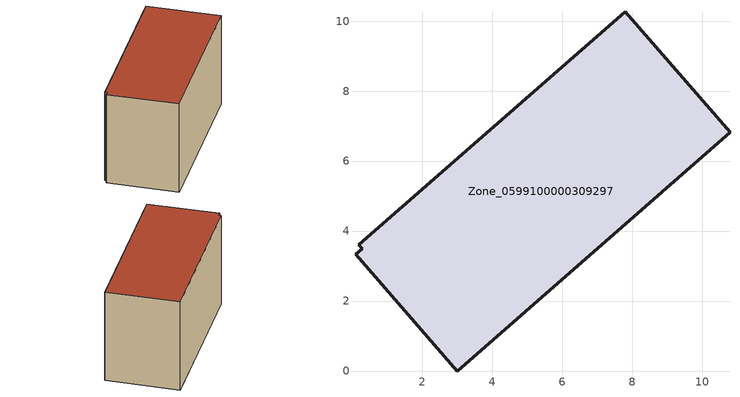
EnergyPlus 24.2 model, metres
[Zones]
Zone_0599100000309297
 floor ground (C_G): 0.1,3.33 0.29,3.5 0.19,3.61 7.81,10.26 10.8,6.83 3.01,0 z0
 wall outside (C_F): 10.8,6.83 7.81,10.26 0.19,3.61 0.29,3.5 0.1,3.33 3.01,0 10.8,6.83 z0:6.06
 roof outside (C_R): 0.29,3.5 0.1,3.33 3.01,0 10.8,6.83 7.81,10.26 0.19,3.61 z6.06
[BUILDING]
Pand.0599100000309297: North Axis=0; Terrain=City; Loads Convergence Tolerance Value=0.04; Temperature Convergence Tolerance Value=0.4; Solar Distribution=FullExterior; Maximum Number of Warmup Days=25; Minimum Number of Warmup Days=1
[Site:Location]
Rotterdam.The.Hague.AP_ZH_NLD Design_Conditions: Latitude=51.96; Longitude=4.45; Time Zone=1; Elevation=-4.5
[SITE:GROUNDTEMPERATURE:BUILDINGSURFACE]
18, 18, 18, 18, 18, 18, 18, 18, 18, 18, 18, 18
[MATERIAL] Thermal Absorptance=0.9; Solar Absorptance=0.7; Visible Absorptance=0.7
Name | Roughness | Thickness | Conductivity | Density | Specific Heat
G.TI.1946 | MediumSmooth | 0.15 | 1 | 540 | 1210
F.TI.1946 | Rough | 0.3 | 0.857143 | 1920 | 840
R.TI.1946 | MediumRough | 0.2 | 0.1 | 1500 | 1000
[CONSTRUCTION]
C_G: G.TI.1946
C_F: F.TI.1946
C_R: R.TI.1946
[ZONE]
Zone_0599100000309297: Type=1; Multiplier=1; Ceiling Height=Autocalculate; Volume=Autocalculate; Floor Area=autocalculate; Part of Total Floor Area=Yes
[ZONEINFILTRATION:DESIGNFLOWRATE]
Infil_Zone_0599100000309297: Zone or ZoneList or Space or SpaceList=Zone_0599100000309297; Schedule=AlwaysOn; Design Flow Rate Calculation Method=Flow/Area; Flow Rate per Floor Area=0.003; Constant Term Coefficient=1; Temperature Term Coefficient=0; Velocity Term Coefficient=0; Velocity Squared Term Coefficient=0
[HVACTEMPLATE:ZONE:IDEALLOADSAIRSYSTEM]
Zone_0599100000309297: Maximum Heating Supply Air Temperature=50; Minimum Cooling Supply Air Temperature=13; Maximum Heating Supply Air Humidity Ratio=0.0156; Minimum Cooling Supply Air Humidity Ratio=0.0077; Heating Limit=NoLimit; Cooling Limit=NoLimit; Dehumidification Control Type=ConstantSensibleHeatRatio; Cooling Sensible Heat Ratio=0.7; Dehumidification Setpoint=60; Humidification Control Type=None; Humidification Setpoint=30; Outdoor Air Method=None; Outdoor Air Flow Rate per Person=0.00944; Outdoor Air Flow Rate per Zone Floor Area=0; Outdoor Air Flow Rate per Zone=0; Demand Controlled Ventilation Type=None; Outdoor Air Economizer Type=NoEconomizer; Heat Recovery Type=None; Sensible Heat Recovery Effectiveness=0.7; Latent Heat Recovery Effectiveness=0.65
[ZONECONTROL:THERMOSTAT]
ThermostatControl_Zone_0599100000309297: Zone or ZoneList=Zone_0599100000309297; Control Type Schedule=DualSetpointControlType; Control 1=Thermostat_Zone_0599100000309297; Temperature Difference Between Cutout And Setpoint=0
[THERMOSTATSETPOINT:DUALSETPOINT]
Thermostat_Zone_0599100000309297: Heating Setpoint Temperature Schedule=HeatingSetpoint_Zone_0599100000309297; Cooling Setpoint Temperature Schedule=CoolingSetpoint_Zone_0599100000309297
[SCHEDULE:COMPACT]
HeatingSetpoint_Zone_0599100000309297: Through: 12/31, For: AllDays, Until: 24:00, 21
CoolingSetpoint_Zone_0599100000309297: Through: 12/31, For: AllDays, Until: 24:00, 24
DualSetpointControlType: Through: 12/31, For: AllDays, Until: 24:00, 4
AlwaysOn: Through: 12/31, For: AllDays, Until: 24:00, 1
